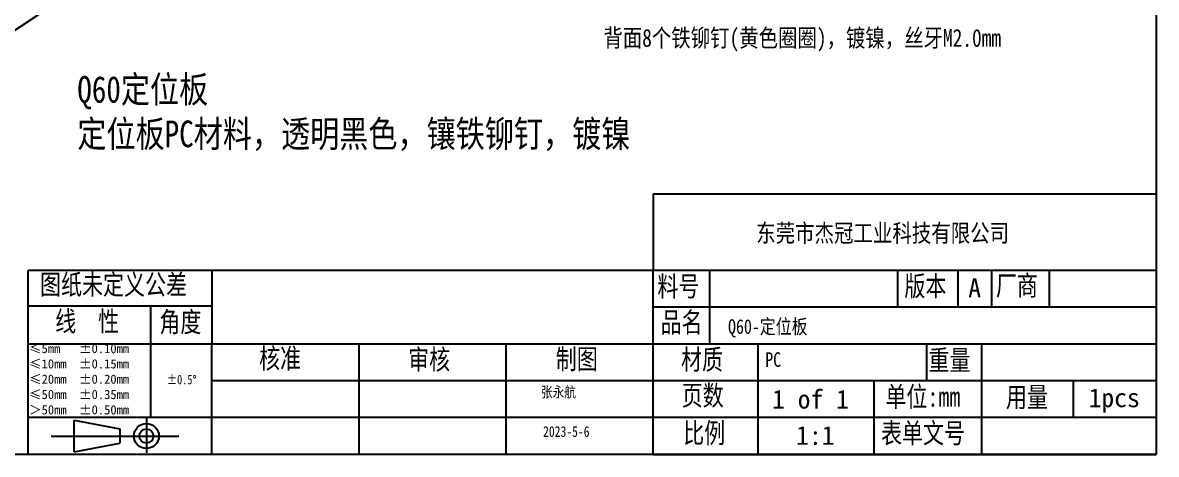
# Model space of a CAD drawing. Header units: inches. Extents: x 197 to 1691, y -77 to 347.
# Drawn here: x 431.9 to 839.8, y -76.9 to 78.4 of the extents above; entities that cross this region are included whole.
import ezdxf

# ---------------------------------------------------------------- set-up
doc = ezdxf.new("R2010")
doc.units = ezdxf.units.IN
doc.header["$LTSCALE"] = 1.21
doc.header["$MEASUREMENT"] = 0
doc.layers.get('0').update_dxf_attribs({"linetype": 'CONTINUOUS'})
doc.layers.add('图框', color=7, linetype='CONTINUOUS')
doc.styles.get("Standard").update_dxf_attribs({"font": 'txt', "width": 0.8})

msp = doc.modelspace()

# ---------------------------------------------------------------- linework, layer by layer
for p, q in [((839.755, 346.125), (197.008, -76.943)), ((658.726, 16.815), (658.726, -10.397)), ((433.816, -76.943), (433.816, -10.793)), ((658.726, -10.793), (433.816, -10.793)), ((433.816, -76.943), (433.816, -10.793)), ((499.966, -10.793), (499.966, -37.253)), ((839.755, -10.793), (658.726, -10.793)), ((678.941, -10.793), (678.941, -37.253)), ((746.609, -10.793), (746.609, -24.023)), ((768.35, -10.793), (768.35, -24.023)), ((780.428, -10.793), (780.428, -24.023)), ((801.142, -10.793), (801.142, -24.023)), ((499.966, -23.627), (433.816, -23.627)), ((477.916, -23.627), (477.916, -63.713)), ((839.755, -24.023), (658.726, -24.023)), ((499.966, -37.253), (433.816, -37.253)), ((839.755, -37.253), (499.966, -37.253)), ((499.966, -76.943), (499.966, -37.253)), ((552.886, -76.943), (552.886, -37.253)), ((605.806, -76.943), (605.806, -37.253)), ((696.323, -37.253), (696.323, -76.943)), ((757.042, -37.253), (757.042, -50.483)), ((776.826, -37.253), (776.826, -76.943)), ((839.755, -50.483), (499.966, -50.483)), ((839.755, -63.713), (433.816, -63.713))]:
    msp.add_line(p, q)
at = {"color": 7, "linetype": 'Continuous'}
for p, q in [((839.755, 346.125), (839.755, -76.943)), ((658.726, 16.815), (839.755, 16.815)), ((658.726, -76.943), (658.726, -10.397)), ((738.243, -76.943), (738.243, -50.483)), ((809.962, -63.713), (809.962, -50.483)), ((450.412, -64.7), (466.799, -67.821)), ((450.412, -76.019), (450.412, -64.7)), ((476.389, -64.078), (476.389, -76.403)), ((466.799, -67.821), (466.799, -72.898)), ((442.155, -70.36), (488.064, -70.36)), ((450.412, -76.019), (466.799, -72.898)), ((839.755, -76.943), (197.008, -76.943)), ((658.726, -76.943), (839.755, -76.943))]:
    msp.add_line(p, q, dxfattribs=at)
for radius in [4.509, 2.538]:
    msp.add_circle((476.389, -70.36), radius, dxfattribs=at)

# ---------------------------------------------------------------- texts
at = {"color": 4}
for s, p in [('A ', (772.086, -20.42)), ('1 of 1', (701.523, -60.484)), (' 1pcs ', (810.788, -59.978)), (' 1:1 ', (705.567, -73.503))]:
    msp.add_text(s, height=6.7674, dxfattribs=at).set_placement(p)
at = {"insert": (640.807, 76.151), "char_height": 6.4, "width": 174.82957, "attachment_point": 1}
msp.add_mtext('{\\fSimSun|b0|i0|c134|p2;\\C1;背面8个铁铆钉(黄色圈圈)，镀镍，丝牙M2.0mm}', dxfattribs=at)
at = {"attachment_point": 1}
for s, width, insert, char_height, own_width in [('{\\fSimSun|b0|i0|c134|p2;\\C6;东莞市杰冠工业科技有限公司}', 309.71241, (695.796, 5.92), 6.41347, 468.59568), ('图纸未定义公差', 42.06969, (438.123, -12.18), 7.2656, 61.84244), ('料号', 12.71233, (660.254, -12.818), 7.2656, 18.68713), ('版本', 11.56407, (749.11, -12.725), 7.2656, 16.99918), ('厂商', 13.00425, (782.026, -12.535), 7.2656, 19.11625), ('线  性', 20.42102, (443.56, -25.399), 7.2656, 30.0189), ('角度', 12.87107, (481.045, -25.672), 7.2656, 18.92047), ('品名', 11.94004, (661.389, -25.794), 7.2656, 17.55185), ('{\\C1;Q60-\\fSimSun|b0|i0|c134|p2;定位板}', 11.94004, (685.658, -28.319), 5.25, 80.09691), ('{\\fSimSun|b0|i0|c134|p2;\\W1;≤5mm   %%P0.10mm\\P≤10mm  %%P0.15mm\\P≤20mm  %%P0.20mm\\P≤50mm  %%P0.35mm\\P＞50mm  %%P0.50mm}', 29.7619, (434.166, -37.205), 3.3075, 43.74999), ('核准', 15.50786, (516.932, -38.738), 7.2656, 22.79655), ('审核', 16.02632, (570.56, -39.18), 7.2656, 23.55869), ('制图', 11.87274, (623.706, -39.012), 7.2656, 17.45293), ('材质', 12.24433, (668.73, -39.172), 7.2656, 17.99916), ('{\\fSimSun|b0|i0|c134|p2;\\C1;PC}', 11.94004, (699.034, -40.21), 5.25, 55.47942), ('重量', 12.95607, (757.781, -39.416), 7.2656, 19.04542), ('%%P0.5{\\fISOCPEUR|b0|i0|c0|p34;%%D}', 5.5221, (483.743, -48.341), 3.38379, 8.11749), ('{\\fSimSun|b0|i0|c134|p2;\\C7;张永航}', 11.94004, (618.379, -52.587), 3.84, 55.47942), ('页数', 13.07762, (668.975, -52.105), 7.2656, 19.2241), ('单位:', 14.39308, (742.274, -52.547), 7.2656, 21.15782), ('单位:{\\C4;mm}', 21.21435, (742.274, -52.547), 7.26564, 31.18509), ('用量', 13.6999, (785.66, -52.67), 7.2656, 20.13885), ('比例', 13.69507, (669.537, -65.611), 7.2656, 20.13175), ('表单文号', 23.87407, (740.698, -65.674), 7.2656, 35.09489), ('2023-5-6', 11.94004, (619.105, -66.812), 3.84, 55.47942)]:
    msp.add_mtext_dynamic_manual_height_columns(s, width=width, gutter_width=1, heights=[0], dxfattribs=dict(at, insert=insert, char_height=char_height)).dxf.set("width", own_width)
at = {"layer": '图框', "lineweight": 0, "insert": (451.526, 59.215), "char_height": 9.6, "width": 228.28908, "attachment_point": 1}
msp.add_mtext('{\\fSimSun|b0|i0|c134|p54;\\C1;Q60定位板\\P定位板PC材料，透明黑色，镶铁铆钉，镀镍}', dxfattribs=at)

doc.saveas('drawing.dxf')
